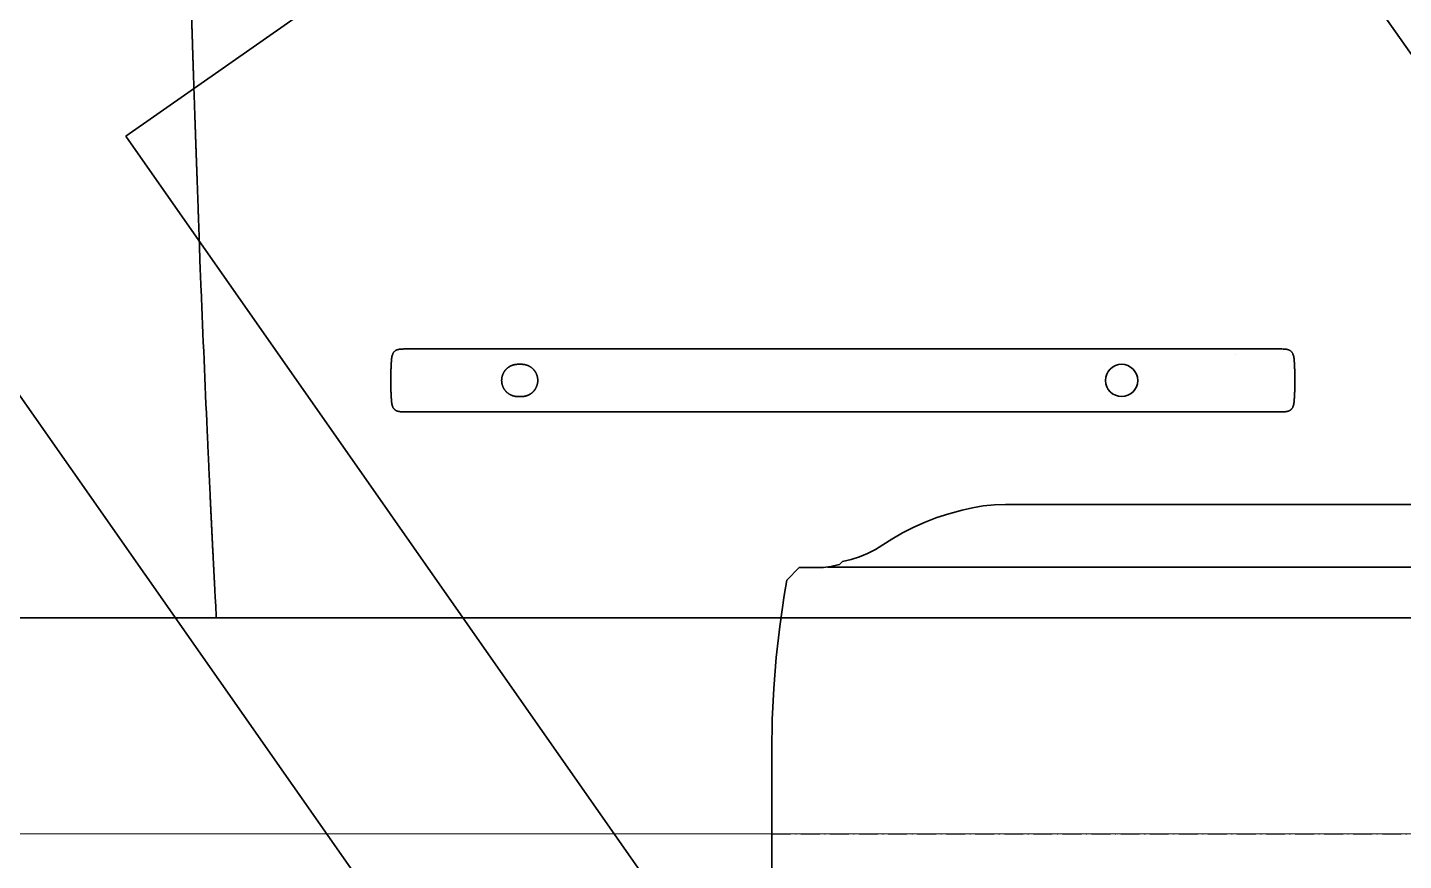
# Model space of a CAD drawing. Header units: millimetres. Extents: x 120 to 10915, y 515 to 8014.
# Drawn here: x 940 to 1816, y 1094 to 1625 of the extents above; entities that cross this region are included whole.
import ezdxf

# ---------------------------------------------------------------- set-up
doc = ezdxf.new("R2010")
doc.units = ezdxf.units.MM
doc.linetypes.add('DASHDOT', pattern=[18.5, 12, -3, 0.5, -3])
doc.layers.get('0').update_dxf_attribs({"lineweight": 13})
for name, color, linetype, lineweight in [('201_Dimensions', 7, 'Continuous', 13), ('202_Information', 7, 'Continuous', 13), ('205_Chassis_top_view', 7, 'Continuous', 13), ('206_Cab_side_and_top_view', 7, 'Continuous', 13), ('207_Frame_holes_left_side_view', 7, 'Continuous', 13)]:
    doc.layers.add(name, color=color, linetype=linetype, lineweight=lineweight)

# ---------------------------------------------------------------- blocks, each defined once
blk = doc.blocks.new('PREL')
at = {"layer": '202_Information', "color": 1, "lineweight": 35}
for p, q in [((1146.09691, 401.262428), (2006.461565, -827.465638)), ((449.817673, -86.277543), (1310.182327, -1315.005609)), ((1002.872807, -614.60511), (1330.533624, -385.174536)), ((1002.872807, -614.60511), (1433.055134, -1228.969143))]:
    blk.add_line(p, q, dxfattribs=at)
blk = doc.blocks.new('2954495_1')
at = {"layer": '207_Frame_holes_left_side_view', "color": 3, "lineweight": 35}
for p, q in [((1194.21, -750), (1180.49, -750)), ((1198.81, -750), (1194.21, -750)), ((1203.74, -750), (1198.81, -750)), ((1203.74, -750), (1208.55, -750)), ((1208.55, -750), (1208.62, -750)), ((1208.65, -750), (1709.17, -750)), ((1709.17, -750), (1709.18, -750)), ((1709.27, -750), (1714.08, -750)), ((1714.08, -750), (1719.03, -750)), ((1723.71, -750), (1719.03, -750)), ((1737.74, -750), (1723.71, -750)), ((1252.35, -759.75), (1254.85, -759.75)), ((1709.22, -753.79), (1709.18, -753.79)), ((1252.35, -780.25), (1254.85, -780.25)), ((1180.49, -790), (1194.21, -790)), ((1194.21, -790), (1198.81, -790)), ((1203.74, -790), (1198.81, -790)), ((1208.55, -790), (1203.74, -790)), ((1208.55, -790), (1208.62, -790)), ((1709.17, -790), (1208.65, -790)), ((1709.17, -790), (1709.18, -790)), ((1714.08, -790), (1709.27, -790)), ((1714.08, -790), (1719.03, -790)), ((1719.03, -790), (1723.71, -790)), ((1723.71, -790), (1737.74, -790))]:
    blk.add_line(p, q, dxfattribs=at)
blk.add_circle((1636.59, -770), 10.25, dxfattribs=at)
for centre, radius, start, end in [((1208.53, -750.04), 0.0973, 357.27682, 27.97276), ((1738.06, -803.68), 53.68, 88.59162, 90.33992), ((1206.03, -770), 34.5, 178.75436, 181.24568), ((1712.13, -770), 34.73, 358.76275, 1.23729), ((1208.53, -789.95), 0.0974, 332.03338, 2.72328)]:
    blk.add_arc(centre, radius, start, end, dxfattribs=at)
for points, degree, knots in [([(1172.77, -753.25), (1172.82, -753.11), (1172.95, -752.84), (1173.16, -752.47), (1173.36, -752.17), (1173.53, -751.95), (1173.67, -751.78), (1173.77, -751.68), (1173.82, -751.63)], 3, [0, 0, 0, 0, 0.434462, 0.890797, 1.298246, 1.513525, 1.728006, 1.941742, 1.941742, 1.941742, 1.941742]), ([(1173.82, -751.63), (1173.89, -751.56), (1174.04, -751.42), (1174.28, -751.22), (1174.52, -751.05), (1174.79, -750.89), (1175.15, -750.7), (1175.45, -750.58), (1175.64, -750.51)], 3, [0, 0, 0, 0, 0.30614, 0.610545, 0.913095, 1.213713, 1.530232, 2.160555, 2.160555, 2.160555, 2.160555]), ([(1175.64, -750.51), (1175.78, -750.46), (1176.05, -750.38), (1176.46, -750.27), (1176.86, -750.2), (1177.27, -750.13), (1177.68, -750.09), (1178.09, -750.05), (1178.49, -750.03), (1178.89, -750.01), (1179.3, -750.01), (1179.7, -750), (1180.1, -750), (1180.36, -750), (1180.49, -750)], 3, [0, 0, 0, 0, 0.425271, 0.845643, 1.261901, 1.674608, 2.084193, 2.491159, 2.895954, 3.298975, 3.700561, 4.101026, 4.500538, 4.899087, 4.899087, 4.899087, 4.899087]), ([(1742.69, -750.5), (1742.55, -750.46), (1742.28, -750.37), (1741.87, -750.27), (1741.45, -750.19), (1741.03, -750.13), (1740.62, -750.09), (1740.2, -750.05), (1739.79, -750.03), (1739.52, -750.02), (1739.38, -750.02)], 3, [0, 0, 0, 0, 0.430111, 0.856445, 1.27951, 1.699809, 2.117644, 2.533376, 2.947251, 3.359807, 3.359807, 3.359807, 3.359807]), ([(1744.54, -751.62), (1744.47, -751.54), (1744.32, -751.41), (1744.08, -751.21), (1743.83, -751.04), (1743.56, -750.88), (1743.19, -750.69), (1742.89, -750.57), (1742.69, -750.5)], 3, [0, 0, 0, 0, 0.308543, 0.615416, 0.920617, 1.224057, 1.543842, 2.181713, 2.181713, 2.181713, 2.181713]), ([(1745.62, -753.24), (1745.56, -753.1), (1745.44, -752.83), (1745.22, -752.45), (1745.01, -752.15), (1744.84, -751.93), (1744.7, -751.77), (1744.6, -751.67), (1744.54, -751.62)], 3, [0, 0, 0, 0, 0.437882, 0.898112, 1.308867, 1.525642, 1.741863, 1.957518, 1.957518, 1.957518, 1.957518]), ([(1171.54, -769.25), (1171.54, -768.94), (1171.55, -768.33), (1171.57, -767.41), (1171.59, -766.48), (1171.61, -765.56), (1171.63, -764.64), (1171.66, -763.72), (1171.69, -762.8), (1171.73, -761.88), (1171.77, -760.95), (1171.81, -760.03), (1171.86, -759.11), (1171.9, -758.5), (1171.92, -758.19)], 3, [0, 0, 0, 0, 0.922144, 1.844264, 2.766372, 3.688471, 4.610621, 5.53276, 6.454885, 7.376993, 8.299081, 9.221148, 10.143195, 11.065221, 11.065221, 11.065221, 11.065221]), ([(1171.92, -758.19), (1171.94, -757.91), (1171.97, -757.35), (1172.05, -756.52), (1172.14, -755.68), (1172.28, -754.85), (1172.48, -754.03), (1172.66, -753.51), (1172.77, -753.25)], 3, [0, 0, 0, 0, 0.840931, 1.681701, 2.522458, 3.363041, 4.202523, 5.038642, 5.038642, 5.038642, 5.038642]), ([(1252.35, -759.75), (1251.1, -759.75), (1249.84, -759.94), (1248.62, -760.33), (1246.35, -761.46), (1244.51, -763.22), (1243.74, -764.24), (1242.52, -766.47), (1242.04, -768.97), (1241.99, -770.24), (1242.28, -772.77), (1243.32, -775.09), (1244.02, -776.16), (1245.71, -778.06), (1247.9, -779.36), (1249.08, -779.84), (1250.48, -780.16), (1251.89, -780.24), (1252.04, -780.25), (1252.2, -780.25), (1252.35, -780.25)], 5, [0, 0, 0, 0, 0, 0, 10.882884, 10.882884, 10.882884, 21.77317, 21.77317, 21.77317, 32.658288, 32.658288, 32.658288, 43.546406, 43.546406, 43.546406, 54.435225, 54.435225, 54.435225, 55.783216, 55.783216, 55.783216, 55.783216, 55.783216, 55.783216]), ([(1254.85, -780.25), (1256.11, -780.25), (1257.36, -780.06), (1258.58, -779.67), (1260.86, -778.54), (1262.69, -776.78), (1263.46, -775.76), (1264.67, -773.52), (1265.15, -771.03), (1265.2, -769.75), (1264.9, -767.22), (1263.86, -764.9), (1263.17, -763.83), (1261.48, -761.93), (1259.29, -760.63), (1258.11, -760.16), (1256.72, -759.84), (1255.31, -759.76), (1255.16, -759.75), (1255.01, -759.75), (1254.85, -759.75)], 5, [0, 0, 0, 0, 0, 0, 10.876678, 10.876678, 10.876678, 21.763952, 21.763952, 21.763952, 32.667528, 32.667528, 32.667528, 43.563787, 43.563787, 43.563787, 54.44329, 54.44329, 54.44329, 55.766689, 55.766689, 55.766689, 55.766689, 55.766689, 55.766689]), ([(1746.48, -758.19), (1746.46, -757.91), (1746.42, -757.35), (1746.35, -756.51), (1746.25, -755.68), (1746.11, -754.84), (1745.91, -754.03), (1745.73, -753.5), (1745.62, -753.24)], 3, [0, 0, 0, 0, 0.842701, 1.68546, 2.528229, 3.370925, 4.212531, 5.051446, 5.051446, 5.051446, 5.051446]), ([(1746.85, -769.25), (1746.85, -768.94), (1746.84, -768.33), (1746.82, -767.41), (1746.8, -766.48), (1746.78, -765.56), (1746.76, -764.64), (1746.73, -763.72), (1746.7, -762.8), (1746.67, -761.88), (1746.63, -760.95), (1746.58, -760.03), (1746.53, -759.11), (1746.5, -758.5), (1746.48, -758.19)], 3, [0, 0, 0, 0, 0.922038, 1.84405, 2.766047, 3.688032, 4.610006, 5.531965, 6.453906, 7.375824, 8.297717, 9.219584, 10.141422, 11.063231, 11.063231, 11.063231, 11.063231]), ([(1171.54, -770.75), (1171.54, -771.06), (1171.55, -771.67), (1171.57, -772.59), (1171.59, -773.52), (1171.61, -774.44), (1171.63, -775.36), (1171.66, -776.28), (1171.69, -777.2), (1171.73, -778.12), (1171.77, -779.05), (1171.81, -779.97), (1171.86, -780.89), (1171.9, -781.5), (1171.92, -781.81)], 3, [0, 0, 0, 0, 0.922185, 1.844346, 2.766493, 3.688631, 4.610761, 5.532881, 6.454986, 7.377074, 8.299142, 9.22119, 10.143217, 11.065223, 11.065223, 11.065223, 11.065223]), ([(1746.85, -770.75), (1746.85, -771.06), (1746.84, -771.67), (1746.82, -772.59), (1746.8, -773.51), (1746.78, -774.44), (1746.76, -775.36), (1746.73, -776.28), (1746.7, -777.2), (1746.67, -778.12), (1746.63, -779.04), (1746.58, -779.96), (1746.53, -780.88), (1746.5, -781.5), (1746.48, -781.81)], 3, [0, 0, 0, 0, 0.921997, 1.843969, 2.765926, 3.687872, 4.609865, 5.531844, 6.453805, 7.375743, 8.297656, 9.219541, 10.141402, 11.06324, 11.06324, 11.06324, 11.06324]), ([(1171.92, -781.81), (1171.94, -782.09), (1171.97, -782.65), (1172.05, -783.48), (1172.14, -784.32), (1172.28, -785.15), (1172.48, -785.96), (1172.66, -786.49), (1172.77, -786.75)], 3, [0, 0, 0, 0, 0.840687, 1.681498, 2.522255, 3.362838, 4.20235, 5.038487, 5.038487, 5.038487, 5.038487]), ([(1172.77, -786.75), (1172.82, -786.88), (1172.95, -787.16), (1173.16, -787.53), (1173.36, -787.83), (1173.53, -788.05), (1173.67, -788.22), (1173.77, -788.32), (1173.82, -788.37)], 3, [0, 0, 0, 0, 0.434432, 0.890758, 1.298199, 1.513293, 1.72775, 1.941498, 1.941498, 1.941498, 1.941498]), ([(1745.62, -786.76), (1745.56, -786.89), (1745.44, -787.17), (1745.22, -787.54), (1745.01, -787.84), (1744.84, -788.06), (1744.7, -788.23), (1744.6, -788.33), (1744.54, -788.38)], 3, [0, 0, 0, 0, 0.437893, 0.89813, 1.308884, 1.525672, 1.74191, 1.957583, 1.957583, 1.957583, 1.957583]), ([(1746.48, -781.8), (1746.46, -782.09), (1746.42, -782.65), (1746.35, -783.49), (1746.25, -784.32), (1746.11, -785.15), (1745.91, -785.97), (1745.73, -786.5), (1745.62, -786.76)], 3, [0, 0, 0, 0, 0.842856, 1.685612, 2.528381, 3.371077, 4.21268, 5.051581, 5.051581, 5.051581, 5.051581]), ([(1173.82, -788.37), (1173.89, -788.44), (1174.04, -788.58), (1174.28, -788.77), (1174.52, -788.95), (1174.79, -789.11), (1175.15, -789.3), (1175.45, -789.42), (1175.64, -789.49)], 3, [0, 0, 0, 0, 0.306332, 0.610858, 0.913448, 1.214052, 1.530573, 2.160913, 2.160913, 2.160913, 2.160913]), ([(1175.64, -789.49), (1175.78, -789.54), (1176.05, -789.62), (1176.46, -789.72), (1176.87, -789.8), (1177.27, -789.87), (1177.68, -789.91), (1178.09, -789.95), (1178.49, -789.97), (1178.89, -789.98), (1179.3, -789.99), (1179.7, -790), (1180.1, -790), (1180.36, -790), (1180.49, -790)], 3, [0, 0, 0, 0, 0.425413, 0.845938, 1.262347, 1.675203, 2.084937, 2.49205, 2.896991, 3.300159, 3.701442, 4.101605, 4.500817, 4.899068, 4.899068, 4.899068, 4.899068]), ([(1742.69, -789.49), (1742.55, -789.54), (1742.28, -789.62), (1741.87, -789.73), (1741.45, -789.8), (1741.03, -789.87), (1740.62, -789.91), (1740.34, -789.93), (1740.2, -789.94)], 3, [0, 0, 0, 0, 0.429953, 0.856132, 1.279041, 1.699187, 2.116891, 2.532869, 2.532869, 2.532869, 2.532869]), ([(1744.55, -788.38), (1744.47, -788.45), (1744.32, -788.59), (1744.08, -788.78), (1743.83, -788.96), (1743.56, -789.12), (1743.19, -789.3), (1742.89, -789.43), (1742.69, -789.49)], 3, [0, 0, 0, 0, 0.308393, 0.615238, 0.920427, 1.22387, 1.543655, 2.181522, 2.181522, 2.181522, 2.181522])]:
    blk.add_open_spline(points, degree=degree, knots=knots, dxfattribs=at)
blk.add_open_spline([(1737.74, -790), (1738.23, -790), (1738.73, -790), (1739.22, -789.99), (1739.71, -789.98), (1740.2, -789.94)], degree=5, dxfattribs=at)
blk = doc.blocks.new('2409089_1')
at = {"layer": '206_Cab_side_and_top_view', "color": 3, "lineweight": 35}
for p, q in [((1045.21, -550.56), (1045.2, -550.22)), ((1045.21, -550.56), (1045.21, -550.61)), ((1045.27, -550.56), (1045.26, -550.22)), ((1045.27, -550.56), (1045.27, -550.61)), ((1049.79, -683.83), (1049.78, -683.5)), ((1050.84, -711.96), (1050.83, -711.62)), ((1059.54, -901.96), (1059.53, -901.81)), ((1059.59, -902.81), (1059.54, -901.96)), ((1059.59, -902.81), (1059.91, -908.8)), ((1059.91, -908.8), (1059.97, -909.8)), ((1059.98, -909.95), (1059.97, -909.8)), ((1060.34, -916.45), (1060.33, -916.26)), ((889.6, -921), (1038.83, -921)), ((989.2, -921), (994.94, -921)), ((994.94, -921), (1027.29, -921)), ((1027.29, -921), (1031.3, -921)), ((1031.3, -921), (1060.58, -921)), ((1038.83, -921), (1575.67, -921)), ((1197.33, -921), (1072.45, -921)), ((1655.38, -921), (1197.33, -921)), ((1575.67, -921), (2121.58, -921)), ((2121.58, -921), (1655.38, -921))]:
    blk.add_line(p, q, dxfattribs=at)
blk.add_lwpolyline([(1050.84, -711.96, 0.0007), (1054.72, -801.88)], format="xyb", dxfattribs=at)
for centre, radius, start, end in [((54.23, -716.97), 996.12, 1.67902, 1.90608), ((1919.1, -665.17), 869.49, 182.32938, 182.78055), ((203.21, -749.51), 848.47, 2.55964, 2.84819), ((5426, -667.98), 4372.73, 183.17221, 183.25498), ((997.77, -919.59), 62.65, 1.33087, 2.86766), ((1122.24, -916.89), 61.85, 181.14906, 182.91405)]:
    blk.add_arc(centre, radius, start, end, dxfattribs=at)
for points, knots in [([(1045.2, -550.22), (1044.5, -528.11), (1043.85, -506), (1043.24, -484.02), (1042.09, -440.21), (1041.07, -396.47), (1040.6, -374.71), (1040.04, -347.23), (1039.54, -319.67), (1039.44, -314.14), (1039.25, -303.06), (1039.06, -291.97), (1038.97, -286.43), (1038.88, -280.89), (1038.8, -275.34)], [0, 0, 0, 0, 0, 0, 156.414858, 156.414858, 156.414858, 312.319161, 312.319161, 312.319161, 351.477732, 351.477732, 351.477732, 390.684648, 390.684648, 390.684648, 390.684648, 390.684648, 390.684648]), ([(1049.78, -683.5), (1049.34, -670.27), (1048.87, -657), (1048.39, -643.72), (1047.71, -625.11), (1047.05, -606.5), (1046.87, -601.2), (1046.41, -587.89), (1045.97, -574.58), (1045.71, -566.59), (1045.46, -558.6), (1045.21, -550.61)], [0, 0, 0, 0, 0, 0, 93.984407, 93.984407, 93.984407, 131.664767, 131.664767, 131.664767, 188.17553, 188.17553, 188.17553, 188.17553, 188.17553, 188.17553]), ([(1049.92, -687.78), (1049.92, -687.94), (1049.93, -688.11), (1049.93, -688.29), (1049.94, -688.7), (1049.96, -689.14), (1049.96, -689.41), (1049.97, -689.69), (1049.98, -689.95), (1049.98, -689.98), (1049.98, -690.05), (1049.98, -690.12), (1049.98, -690.15), (1049.99, -690.22), (1049.99, -690.28), (1049.99, -690.31), (1049.99, -690.37), (1049.99, -690.44), (1049.99, -690.46), (1050.05, -692.49), (1050.1, -694.51), (1050.17, -696.51), (1050.24, -698.51), (1050.32, -700.51)], [0, 0, 0, 0, 0, 0, 1.169568, 1.169568, 1.169568, 2.720186, 2.720186, 2.720186, 2.95297, 2.95297, 2.95297, 3.185753, 3.185753, 3.185753, 3.421512, 3.421512, 3.421512, 3.667673, 3.667673, 3.667673, 17.815996, 17.815996, 17.815996, 17.815996, 17.815996, 17.815996]), ([(1059.53, -901.81), (1059.21, -895.8), (1058.9, -889.8), (1058.59, -883.81), (1057.59, -863.81), (1056.64, -843.81), (1055.99, -829.88), (1055.35, -815.88), (1054.73, -801.88)], [0, 0, 0, 0, 0, 0, 42.50984, 42.50984, 42.50984, 141.619923, 141.619923, 141.619923, 141.619923, 141.619923, 141.619923]), ([(1060.58, -921), (1060.57, -921), (1060.56, -920.98), (1060.55, -920.94), (1060.53, -920.8), (1060.5, -920.56), (1060.49, -920.4), (1060.48, -920.22), (1060.47, -920.04)], [0, 0, 0, 0, 0, 0, 1.071151, 1.071151, 1.071151, 2.525113, 2.525113, 2.525113, 2.525113, 2.525113, 2.525113])]:
    blk.add_open_spline(points, degree=5, knots=knots, dxfattribs=at)
blk = doc.blocks.new('2833342_1')
at = {"layer": '205_Chassis_top_view', "color": 3, "lineweight": 35}
blk.add_line((1449.544992, -888.820839), (2450.455008, -888.820839), dxfattribs=at)
at = {"layer": '205_Chassis_top_view', "color": 2, "linetype": 'DASHDOT', "lineweight": 25}
blk.add_line((1414, -1058.5), (2486, -1058.5), dxfattribs=at)
at = {"layer": '205_Chassis_top_view', "color": 3, "lineweight": 35}
blk.add_lwpolyline([(1414.078735, -1091.278687), (1414, -1005.634827), (1414.314819, -985.810181), (1415.259033, -966.005615), (1416.831543, -946.240906), (1419.030762, -926.536194), (1421.854736, -906.911194), (1423.5, -897.134827), (1431.5, -889.134827), (1447, -889.134827), (1451.594116, -888.473206), (1456.109619, -887.39856), (1457, -887.134827), (1458.206421, -886.157837), (1459, -885.134827), (1464.439697, -883.884155), (1469.762939, -882.205383), (1474.936035, -880.10907), (1479.92627, -877.608459), (1484.702026, -874.71936), (1490.358643, -870.999817), (1497.241089, -867.002991), (1504.327393, -863.379883), (1511.597412, -860.140869), (1519.030029, -857.295105), (1526.604248, -854.850891), (1535.098145, -852.582458), (1541.602783, -851.086975), (1548.584595, -849.910767), (1555.630371, -849.21405), (1562.707275, -849), (1996.98645, -849)], dxfattribs=at)
blk = doc.blocks.new('BLOCK109')
at = {"layer": '201_Dimensions', "color": 2, "lineweight": 18}
blk.add_line((1950, -1058.5), (393, -1058.5), dxfattribs=at)

msp = doc.modelspace()

# ---------------------------------------------------------------- block references
at = {"color": 7, "lineweight": 35}
for name in ['PREL', '2833342_1', '2409089_1', '2954495_1']:
    msp.add_blockref(name, (0, 2170), dxfattribs=at)
at = {"layer": '201_Dimensions', "lineweight": 0}
msp.add_blockref('BLOCK109', (0, 2170), dxfattribs=at)

doc.saveas('drawing.dxf')
